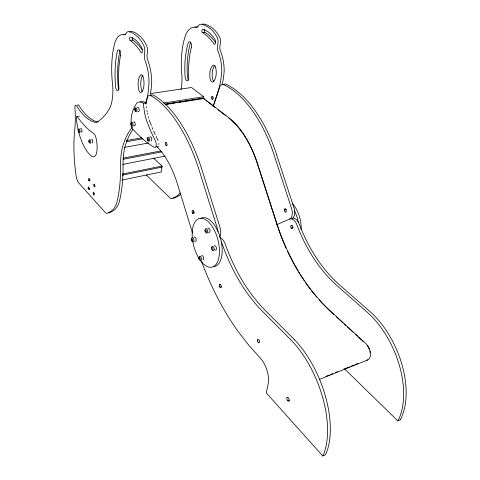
<?xml version="1.0" encoding="UTF-8"?>
<svg xmlns="http://www.w3.org/2000/svg" width="480" height="480" viewBox="0 0 480 480"><rect width="100%" height="100%" fill="white"/><g stroke="black" fill="none" stroke-linecap="round" stroke-linejoin="round"><path stroke-width="0.72" d="M166.152 145.8C167.562 145.668 167.058 142.704 165.786 142.452M193.08 213.648L193.554 213.66C194.526 212.826 193.728 209.79 192.324 210.492A1.758 0.864 76.5 0 0 192.09 211.524L192.42 212.826M193.962 212.874L193.914 212.016M220.842 287.742L221.286 286.17L220.53 284.58M221.304 287.022L221.328 286.614M292.83 227.898L292.848 227.064M292.884 227.496L292.326 228.648L291.252 228.168M153.51 158.088L162.042 166.056L161.442 171.912L121.92 180.066M289.02 400.842L289.044 399.132L287.982 397.542M289.158 400.512L289.2 400.104M150.786 93.534L191.538 87.492L203.628 96.774L203.472 98.04L164.982 104.1M165.438 104.358L203.61 98.334L204.744 99.522M89.364 189.378L88.686 187.068M94.674 184.728L94.896 186.426L94.23 186.672M94.944 186.132L94.824 186.654M93.576 192.57L93.306 192.762A1.422 0.564 77.8 0 0 93.204 193.608C93.576 197.148 95.562 193.65 93.564 192.57M166.872 145.278L166.944 144.912M212.976 98.856C213.408 98.016 212.682 95.634 211.566 96.6A1.578 0.84 81 0 0 211.356 97.614C211.134 98.496 212.418 100.278 212.988 98.856L212.862 99.138M145.704 103.428L147.012 98.406A8.532 4.008 80.6 0 1 151.506 96.024A111.708 50.79 77.2 0 1 199.278 170.58L217.248 228.048A9.066 4.602 75.6 0 1 217.962 231.54M213.108 106.374L217.914 91.812A63.144 32.208 82.7 0 0 221.778 71.1A30.096 15.846 82.3 0 0 218.286 51.888A5.514 2.988 83.2 0 1 217.542 46.05L217.788 44.346A6.69 3.588 83.5 0 0 217.488 38.07A29.394 15.522 82.7 0 0 209.25 27.984A42.894 22.494 82.2 0 0 200.79 24.246A8.4 4.398 83.7 0 0 198.24 25.992A10.38 5.364 84.2 0 1 194.808 27.138A25.452 13.2 82.8 0 0 184.542 38.472A64.146 34.386 81.9 0 0 181.614 72.264A30.96 15.09 81.7 0 1 180.996 89.412M213.228 106.596L219.576 87.42A8.082 4.392 81.3 0 1 224.562 85.056A106.062 55.908 77.3 0 1 274.044 154.788L291.66 208.878A8.562 4.998 75.3 0 1 289.644 219.096L276.804 224.598M89.376 189.378L88.716 189.612L88.17 188.064M289.038 400.836L288.576 401.148L287.658 400.662M285.864 212.16L284.79 211.71L284.268 210.09A1.71 0.996 75.3 0 1 284.58 209.088L285.342 208.932M285.852 212.166L286.398 210.996L286.074 209.724M258.204 342.414L257.358 340.242A1.914 0.978 70.8 0 1 257.658 339.27L257.904 339.15C259.32 339.378 260.022 341.532 259.266 342.696L258.48 342.672M201.648 261.618A202.062 120.39 75.5 0 0 237.774 331.02L248.706 345.168L260.064 357.798A19.038 9.438 69.9 0 1 268.188 383.742L266.292 392.934L322.782 456L325.56 454.698A77.184 39.042 68.5 0 0 294.21 339.42M344.772 369.114L397.854 420.894L400.296 419.748M287.988 400.932L287.118 399.834L286.782 398.376A2.01 1.02 68.2 0 1 287.124 397.434L287.142 397.428M325.872 376.398L329.346 374.994M330.738 374.436L332.826 373.596M335.604 372.474L337.692 371.628M343.95 369.108L349.518 366.864M350.904 366.306L354.384 364.902M355.776 364.338L357.864 363.498M319.764 379.29L367.752 359.922M88.992 178.536L88.728 178.74A1.416 0.564 78.2 0 0 88.632 179.598C88.602 182.058 90.762 181.212 89.598 179.214M88.542 187.02L88.284 187.218A1.41 0.558 78 0 0 88.182 188.058L88.23 188.418M287.124 397.434L287.994 397.536M258.768 342.804L258.186 342.42M257.502 341.19L257.4 340.704M220.35 287.652L219.324 285.402A1.806 0.894 73.5 0 1 219.576 284.424L220.026 284.262M219.462 286.308L219.642 286.74M285.6 209.106L285.87 209.37L285.324 208.932M284.58 209.088L284.592 209.082A1.704 0.996 75.3 0 0 284.28 210.09L284.316 210.516M193.446 210.792L193.65 211.152M89.394 188.754L89.352 188.394M122.37 174.078L162.042 166.056M122.286 175.182L161.928 167.136M89.136 178.578L89.61 179.214M88.746 180.318L88.878 180.648M89.85 180.27L89.802 179.91M122.76 164.4L165.198 156.108M123.144 159.282L162.048 151.818M123.228 158.124L160.692 150.972M124.2 147.438L148.362 143.004M126.786 141.672L142.968 138.762M126.144 140.586L141.582 137.826M291.534 225.336L291.042 225.54A1.716 1.002 74.4 0 0 290.724 226.536L291.048 227.808M166.878 104.412L168.348 104.178M169.812 103.95L171.282 103.716M172.752 103.482L174.216 103.254M179.358 102.438L180.822 102.21M182.292 101.976L183.756 101.748M185.226 101.514L186.696 101.28M188.16 101.052L189.63 100.818M191.094 100.584L192.564 100.356M194.034 100.122L195.498 99.888M197.7 99.54L199.17 99.312M200.64 99.078L202.104 98.85M212.94 97.308L212.79 96.948M76.89 116.532L79.278 116.154M163.626 103.038L203.628 96.774M131.088 123.18A22.746 10.434 79.8 0 1 131.85 114.36A46.932 21.924 79.3 0 1 137.292 102.57A23.328 10.728 79.9 0 1 143.436 103.314L146.088 102.906A66.456 29.316 81.9 0 0 147.09 98.538M130.092 40.38A55.716 25.02 80.9 0 1 141.078 52.578A1.662 0.774 82.5 0 0 142.224 52.17L142.308 49.968A2.676 1.242 82.5 0 0 141.546 47.412A35.754 16.272 81.7 0 0 130.29 37.164A1.776 0.804 82.8 0 0 129.582 38.334A1.776 0.804 82.8 0 0 130.092 40.38L132.756 40.086A55.614 25.116 81 0 1 142.026 49.602M202.362 32.55A52.926 27.462 81.5 0 1 213.972 43.98A1.578 0.846 83.4 0 0 215.232 43.572L215.394 41.478A2.538 1.362 83.4 0 0 214.638 39.06A33.93 17.826 82.4 0 0 202.68 29.484A1.68 0.882 83.7 0 0 201.864 30.612A1.68 0.882 83.7 0 0 202.362 32.55L204.762 32.292A52.83 27.54 81.6 0 1 215.49 42.426M219.774 284.286L220.548 284.574M166.026 142.482L165.414 142.722A1.716 0.822 79.2 0 0 165.228 143.79L165.726 145.404M291.522 225.336L292.092 225.582M193.098 213.642L192.606 213.192M203.61 98.334L228.858 117.786A75.366 39.66 77.3 0 1 257.46 163.464L276.96 223.914A159.714 107.064 74.9 0 0 330.468 311.088L365.79 343.536A9.876 5.868 66.8 0 1 370.476 353.526A9.876 5.868 66.8 0 1 366.864 360.186M205.92 100.428L207.096 101.328M208.272 102.234L215.316 107.664M218.25 109.926L225.882 115.812M333.714 314.412L330.402 311.37A160.122 107.34 74.9 0 1 319.098 299.868M336.468 316.944L343.092 323.028M344.196 324.042L345.852 325.566M347.502 327.084L353.022 332.154M355.23 334.188L357.438 336.216M358.542 337.23L363.504 341.79M146.268 174.93L169.746 197.742A6.954 3.3 77.4 0 0 172.314 198.474L175.812 196.674A42.054 20.01 78.7 0 0 180.078 193.002M294.222 339.39L264.954 310.08A131.88 77.508 75.4 0 1 225.258 244.134A9.114 4.65 74.9 0 0 220.188 237.876M292.08 225.588L292.836 227.07M219.858 287.124L220.104 287.436M94.242 186.666L93.684 185.094A1.428 0.576 78 0 1 93.798 184.236L94.218 184.08L94.692 184.722M285.858 209.376L286.086 209.724M291.03 227.808L291.264 228.162M192.402 212.832L192.618 213.186M276.486 154.272L294.09 208.254A8.544 5.01 75.3 0 1 292.062 218.454M257.286 163.56L276.552 223.278M192.618 233.244L177.474 184.14A63.096 28.65 77.3 0 0 156.846 146.58M93.204 193.608L93.252 193.968M133.47 122.202A2.052 0.924 79.9 0 1 134.778 122.586A2.052 0.924 79.9 0 1 135.096 125.316A2.052 0.924 79.9 0 1 133.842 125.406M131.172 122.916A2.052 0.924 79.9 0 1 132.378 122.586A2.052 0.924 79.9 0 1 133.02 125.268A2.052 0.924 79.9 0 1 131.922 126.06M131.676 125.772A2.052 0.924 79.9 0 1 131.46 125.376M131.286 124.902A2.052 0.924 79.9 0 1 131.16 124.386M135.258 108.114A2.088 0.948 80.3 0 1 136.518 108.336A2.088 0.948 80.3 0 1 136.986 110.982A2.088 0.948 80.3 0 1 135.882 111.672M135.636 111.384A2.088 0.948 80.3 0 1 135.414 110.988M135.108 109.986A2.088 0.948 80.3 0 1 135.126 108.48M137.454 107.772A2.088 0.954 80.4 0 1 138.72 107.988A2.088 0.954 80.4 0 1 139.182 110.634A2.088 0.954 80.4 0 1 138.078 111.324M191.652 238.584A2.202 1.068 75.6 0 1 193.23 238.146A2.202 1.068 75.6 0 1 193.8 241.44A2.202 1.068 75.6 0 1 192.018 240.726M191.82 240.198A2.202 1.068 75.6 0 1 191.688 239.64M194.154 237.252A2.202 1.074 75.5 0 1 196.086 238.956A2.202 1.074 75.5 0 1 195.096 241.2M80.604 128.832A1.806 0.72 79.6 0 1 81.636 129.186A1.806 0.72 79.6 0 1 81.948 131.592A1.806 0.72 79.6 0 1 80.97 131.652M78.528 129.468A1.812 0.714 79.6 0 1 79.464 129.192A1.812 0.714 79.6 0 1 80.022 131.562A1.812 0.714 79.6 0 1 79.182 132.24M78.984 131.982A1.812 0.714 79.6 0 1 78.81 131.634M91.41 139.374A1.842 0.75 79.3 0 1 92.664 140.988A1.842 0.75 79.3 0 1 92.046 142.872M89.154 140.238A1.848 0.744 79.3 0 1 90.204 140.088A1.848 0.744 79.3 0 1 90.672 142.656A1.848 0.744 79.3 0 1 89.622 142.806M147.738 137.496A2.106 0.978 79.4 0 1 149.196 138.084A2.106 0.978 79.4 0 1 149.34 140.964A2.106 0.978 79.4 0 1 147.882 140.376M147.57 139.356A2.106 0.978 79.4 0 1 147.51 138.816M147.522 138.3A2.106 0.978 79.4 0 1 147.6 137.856M149.946 137.1A2.106 0.978 79.4 0 1 151.662 138.438A2.106 0.978 79.4 0 1 150.84 140.868M207.786 228.294A2.268 1.14 75.7 0 1 209.364 228.876A2.268 1.14 75.7 0 1 209.85 231.726A2.268 1.14 75.7 0 1 208.434 232.128M205.32 229.218A2.274 1.14 75.7 0 1 206.892 229.182A2.274 1.14 75.7 0 1 207.606 232.17A2.274 1.14 75.7 0 1 206.16 232.716M205.59 231.876A2.274 1.14 75.7 0 1 205.386 231.336M211.698 247.302A2.286 1.146 74.9 0 1 213.198 246.642A2.286 1.146 74.9 0 1 214.158 249.726A2.286 1.146 74.9 0 1 212.652 250.38M214.278 245.916A2.28 1.152 74.9 0 1 215.886 246.552A2.28 1.152 74.9 0 1 216.372 249.408A2.28 1.152 74.9 0 1 214.932 249.756M199.098 257.172A2.22 1.08 74.8 0 1 200.616 256.674A2.22 1.08 74.8 0 1 201.372 259.854A2.22 1.08 74.8 0 1 199.722 259.794M199.464 259.326A2.22 1.08 74.8 0 1 199.266 258.792M201.432 256.128A2.22 1.086 74.8 0 1 203.412 257.04A2.22 1.086 74.8 0 1 202.866 259.902M222.198 84.516A63.03 32.298 82.7 0 0 224.19 70.764A30.042 15.888 82.3 0 0 220.704 51.582A5.502 2.994 83.2 0 1 219.966 45.756L220.212 44.058A6.678 3.594 83.5 0 0 219.918 37.794A29.346 15.564 82.8 0 0 211.668 27.726A42.816 22.554 82.3 0 0 203.19 24A8.388 4.41 83.7 0 0 202.248 24.204M180.522 194.394A41.988 20.07 78.7 0 1 177.972 196.182L174.462 197.982A6.942 3.312 77.4 0 1 172.998 198.012M194.97 27.174A25.41 13.236 82.8 0 1 197.19 26.892A10.362 5.376 84.3 0 0 198.108 27.036M214.8 65.58A12.504 6.75 81.9 0 0 212.67 79.17A3.726 1.992 81.8 0 0 214.05 81.432M204.762 32.292A1.68 0.888 83.8 0 1 204.546 29.508M190.692 42.24A3.498 1.8 83 0 0 190.434 42.912A65.388 35.484 81.7 0 0 187.434 76.866A3.408 1.74 81.7 0 0 188.604 79.992M151.11 95.382A8.514 4.02 80.6 0 1 154.182 95.622A111.498 50.994 77.2 0 1 202.02 169.998L219.978 227.346A9.048 4.62 75.5 0 1 219.42 237.204M221.13 241.908A9.132 4.632 74.9 0 1 222.528 244.872A132.198 77.286 75.4 0 0 262.182 310.992L291.396 340.416A77.352 38.916 68.5 0 1 322.812 456.036M192.288 237.576A25.134 12.48 75.3 0 1 206.298 220.146A25.134 12.48 75.3 0 1 219.15 256.056A25.134 12.48 75.3 0 1 200.562 260.7M198.996 258.414A25.134 12.48 75.3 0 1 192.81 241.71M200.808 218.322A25.08 12.528 75.2 0 1 220.572 238.686A25.08 12.528 75.2 0 1 213.702 266.514M157.776 146.892A4.338 2.046 79.3 0 1 156.318 146.532M158.19 140.586A4.338 2.046 79.3 0 0 157.782 139.782A112.284 57.846 82.1 0 1 156.918 138.09M158.856 143.484A4.338 2.046 79.3 0 1 158.856 144.432M158.508 146.016A4.338 2.046 79.3 0 1 158.184 146.556M131.184 125.112A4.824 2.172 79.9 0 0 133.206 129.564A189.036 91.518 85.5 0 0 153.684 147.024A4.344 2.034 79.3 0 0 156.09 145.776A4.344 2.034 79.3 0 0 155.136 140.262A112.524 57.648 82.1 0 1 145.854 118.434A40.95 19.758 80.5 0 1 143.436 103.314M140.388 101.958A23.286 10.77 79.9 0 1 146.088 102.906A40.866 19.83 80.6 0 0 146.178 104.172M156.636 137.514A112.284 57.846 82.1 0 1 156.072 136.368M155.238 134.622A112.284 57.846 82.1 0 1 153.624 131.064M152.838 129.258A112.284 57.846 82.1 0 1 152.07 127.428M151.32 125.58A112.284 57.846 82.1 0 1 149.172 119.916M148.494 117.996A40.866 19.83 80.6 0 1 148.188 116.766M147.636 114.282A40.866 19.83 80.6 0 1 147.384 113.028M147.156 111.768A40.866 19.83 80.6 0 1 146.946 110.502M146.58 107.97A40.866 19.83 80.6 0 1 146.424 106.704M78.708 132.072A34.932 14.262 79.8 0 0 91.596 156.132A12.84 5.208 79.2 0 0 96.984 150.36A17.52 7.08 79.3 0 0 95.97 137.682A5.73 2.34 79.4 0 0 93.72 133.542A124.662 52.314 83 0 1 77.28 116.682A2.07 0.822 79.9 0 0 76.374 118.242A34.932 14.262 79.8 0 0 78.24 130.128M129.624 31.974A8.838 4.032 82.8 0 1 131.076 31.356A45.108 20.604 81.6 0 1 138.966 35.394A30.93 14.226 82 0 1 146.844 46.104A7.044 3.294 82.6 0 1 147.294 52.704L147.114 54.486A5.808 2.748 82.3 0 0 147.96 60.624A31.656 14.52 81.6 0 1 151.716 80.856A66.336 29.436 82 0 1 150.282 95.268M108.756 212.748A7.272 2.988 77.5 0 0 109.884 212.676L113.028 210.912A43.986 18.132 78.6 0 0 118.974 202.998A98.76 39.036 79.6 0 0 123.036 164.346A57.642 26.406 77.9 0 1 124.668 147.888A93.396 43.686 76.9 0 1 132.828 129.6M123.636 34.578A26.76 12.078 82 0 1 125.658 34.314M98.172 122.01A74.004 30.762 82.1 0 1 78.804 105.366A2.874 1.146 80.3 0 0 77.412 105.45M147.204 97.974A66.456 29.316 81.9 0 0 149.034 81.222A31.716 14.46 81.6 0 0 145.266 60.96A5.82 2.736 82.3 0 1 144.42 54.804L144.594 53.016A7.062 3.282 82.5 0 0 144.138 46.41A30.99 14.172 81.9 0 0 136.278 35.676A45.192 20.52 81.5 0 0 128.412 31.626A8.856 4.014 82.7 0 0 126.126 33.42A10.938 4.896 83.2 0 1 123.012 34.578A26.808 12.03 82 0 0 113.958 46.32A67.656 31.44 81.3 0 0 112.278 81.684A32.502 13.662 81.1 0 1 108.942 109.53A118.086 47.154 83 0 1 96.312 122.484A74.13 30.63 82 0 1 76.44 105.714A2.874 1.14 80.3 0 0 74.874 107.328A59.778 22.23 80.4 0 1 74.856 128.736A99.936 42.588 78.1 0 0 76.236 176.658A7.188 2.79 78.4 0 0 78.732 182.946L105.174 212.37A7.284 2.976 77.5 0 0 107.526 213.21L110.652 211.446A44.058 18.054 78.6 0 0 116.568 203.532A98.922 38.868 79.6 0 0 120.57 164.82A57.75 26.298 77.9 0 1 122.172 148.344A93.57 43.518 76.9 0 1 132.42 127.302M142.248 91.386A3.93 1.824 81.2 0 1 141.366 89.46A13.188 6.174 81.3 0 1 142.938 75.228M132.756 40.086A1.77 0.81 82.8 0 1 132.282 37.704M118.926 89.232A3.582 1.584 81.1 0 1 118.182 86.556A68.982 32.502 81.1 0 1 119.934 51.012A3.684 1.638 82.2 0 1 120.15 50.316M367.524 345.912A9.498 5.64 66.8 0 1 369.51 349.908M369.906 351.336A9.498 5.64 66.8 0 1 370.152 352.752M228.816 118.074A75.054 39.498 77.3 0 1 241.89 132.024M242.298 132.6A75.054 39.498 77.3 0 1 257.286 163.56M316.656 297.072A160.122 107.34 74.9 0 1 315.732 295.974M314.808 294.87A160.122 107.34 74.9 0 1 311.184 290.334M310.296 289.176A160.122 107.34 74.9 0 1 305.124 282.06M304.296 280.848A160.122 107.34 74.9 0 1 300.642 275.286M299.85 274.026A160.122 107.34 74.9 0 1 298.674 272.118M297.9 270.84A160.122 107.34 74.9 0 1 287.538 251.334M286.008 248.004A160.122 107.34 74.9 0 1 276.78 223.992M276.492 154.272A105.876 56.064 77.3 0 0 226.956 84.702A8.07 4.404 81.4 0 0 223.212 84.882M292.098 218.436A8.604 5.052 74.4 0 1 299.268 224.04A123.408 82.77 74.9 0 0 339.906 285.21L370.278 311.772A72.648 42.162 66.6 0 1 400.326 419.784M397.878 420.924A72.798 42.072 66.7 0 0 367.782 312.702L337.446 286.026A123.684 82.626 74.9 0 1 296.838 224.7A8.622 5.04 74.4 0 0 289.68 219.078M292.728 203.904A23.61 13.71 74.8 0 1 301.116 229.41M294.402 210.66A23.652 13.674 74.8 0 1 298.266 222.54M130.77 123.834A1.224 0.552 79.9 0 0 131.556 125.562A1.224 0.552 79.9 0 0 131.706 123.678A1.224 0.552 79.9 0 0 130.77 123.834M134.76 109.128A1.248 0.564 80.3 0 0 135.366 111.132A1.248 0.564 80.3 0 0 135.786 109.494A1.248 0.564 80.3 0 0 134.76 109.128M191.37 239.238A1.314 0.636 75.6 0 0 192.276 241.212A1.314 0.636 75.6 0 0 192.516 239.334A1.314 0.636 75.6 0 0 191.37 239.238M78.132 130.284A1.08 0.426 79.6 0 0 78.786 131.814A1.08 0.426 79.6 0 0 78.858 130.158A1.08 0.426 79.6 0 0 78.132 130.284M88.764 141.078A1.104 0.444 79.3 0 0 89.436 142.65A1.104 0.444 79.3 0 0 89.526 140.97A1.104 0.444 79.3 0 0 88.764 141.078M147.192 138.81A1.26 0.582 79.4 0 0 148.02 140.604A1.26 0.582 79.4 0 0 148.194 138.678A1.26 0.582 79.4 0 0 147.192 138.81M204.942 230.328A1.356 0.678 75.7 0 0 205.884 232.356A1.356 0.678 75.7 0 0 206.154 230.406A1.356 0.678 75.7 0 0 204.942 230.328M211.434 247.998A1.368 0.684 74.9 0 0 212.388 250.05A1.368 0.684 74.9 0 0 212.67 248.118A1.368 0.684 74.9 0 0 211.434 247.998M198.822 257.856A1.326 0.642 74.8 0 0 199.74 259.86A1.326 0.642 74.8 0 0 199.992 257.994A1.326 0.642 74.8 0 0 198.822 257.856M215.742 67.704A3.738 1.998 82.2 0 0 213.09 65.292A12.528 6.732 81.9 0 0 210.3 79.506A3.732 1.986 81.8 0 0 212.916 81.948A12.414 6.588 82.1 0 0 215.742 67.704M191.4 47.172A71.76 39.276 81.5 0 0 188.616 77.184A3.414 1.734 81.7 0 1 187.266 80.814A3.414 1.734 81.7 0 1 185.13 77.19A65.508 35.388 81.7 0 1 188.082 43.176A3.504 1.794 83 0 1 190.524 42.318A3.504 1.794 83 0 1 191.4 47.178M140.88 74.964A13.212 6.15 81.2 0 0 138.732 89.844A3.936 1.818 81.2 0 0 141.204 92.454A13.086 6.012 81.4 0 0 143.388 77.544A3.942 1.83 81.5 0 0 140.88 74.964M120.486 55.566A75.762 35.982 80.9 0 0 118.818 86.982A3.594 1.578 81.1 0 1 117.69 90.756A3.594 1.578 81.1 0 1 115.632 86.916A69.114 32.382 81.1 0 1 117.336 51.318A3.69 1.632 82.2 0 1 119.538 50.454A3.69 1.632 82.2 0 1 120.486 55.566"/></g></svg>
